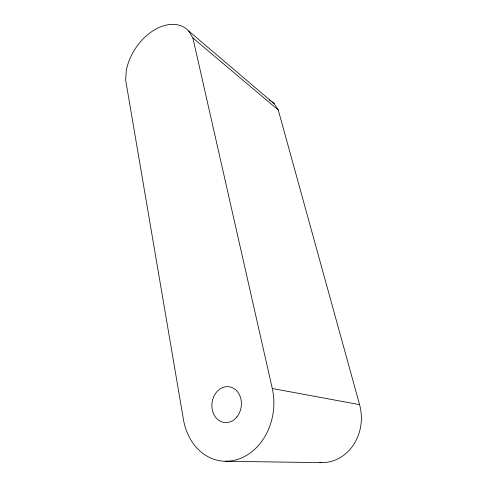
<?xml version="1.0" encoding="UTF-8"?>
<svg xmlns="http://www.w3.org/2000/svg" width="487" height="487" viewBox="0 0 487 487"><rect width="100%" height="100%" fill="white"/><g stroke="black" fill="none" stroke-linecap="round" stroke-linejoin="round"><path stroke-width="0.73" d="M225.104 461.25L321.243 462.65M272.282 388.498A55.701 45.51 -82.9 0 1 238.77 459.046A55.701 45.51 -82.9 0 1 183.447 419.526L125.634 79.965L126.297 70.481A44.475 30.011 -56.6 0 1 153.302 30.602A44.475 30.011 -56.6 0 1 188.737 31.052L192.895 37.962L272.282 388.498L359.583 404.66A44.78 39.538 89.2 0 1 319.752 462.583M192.895 37.962L278.266 110.001L359.583 404.66M188.737 31.052L274.242 103.761L278.266 110.001M271.996 101.71A37.128 28.368 -54.8 0 1 274.242 103.761M269.481 99.987A37.128 28.368 -54.8 0 1 270.766 100.803M236.932 416.89A18.031 14.72 -82.8 0 0 230.686 387.104A18.031 14.72 -82.8 0 0 212.314 409.89A18.031 14.72 -82.8 0 0 236.932 416.89"/></g></svg>
